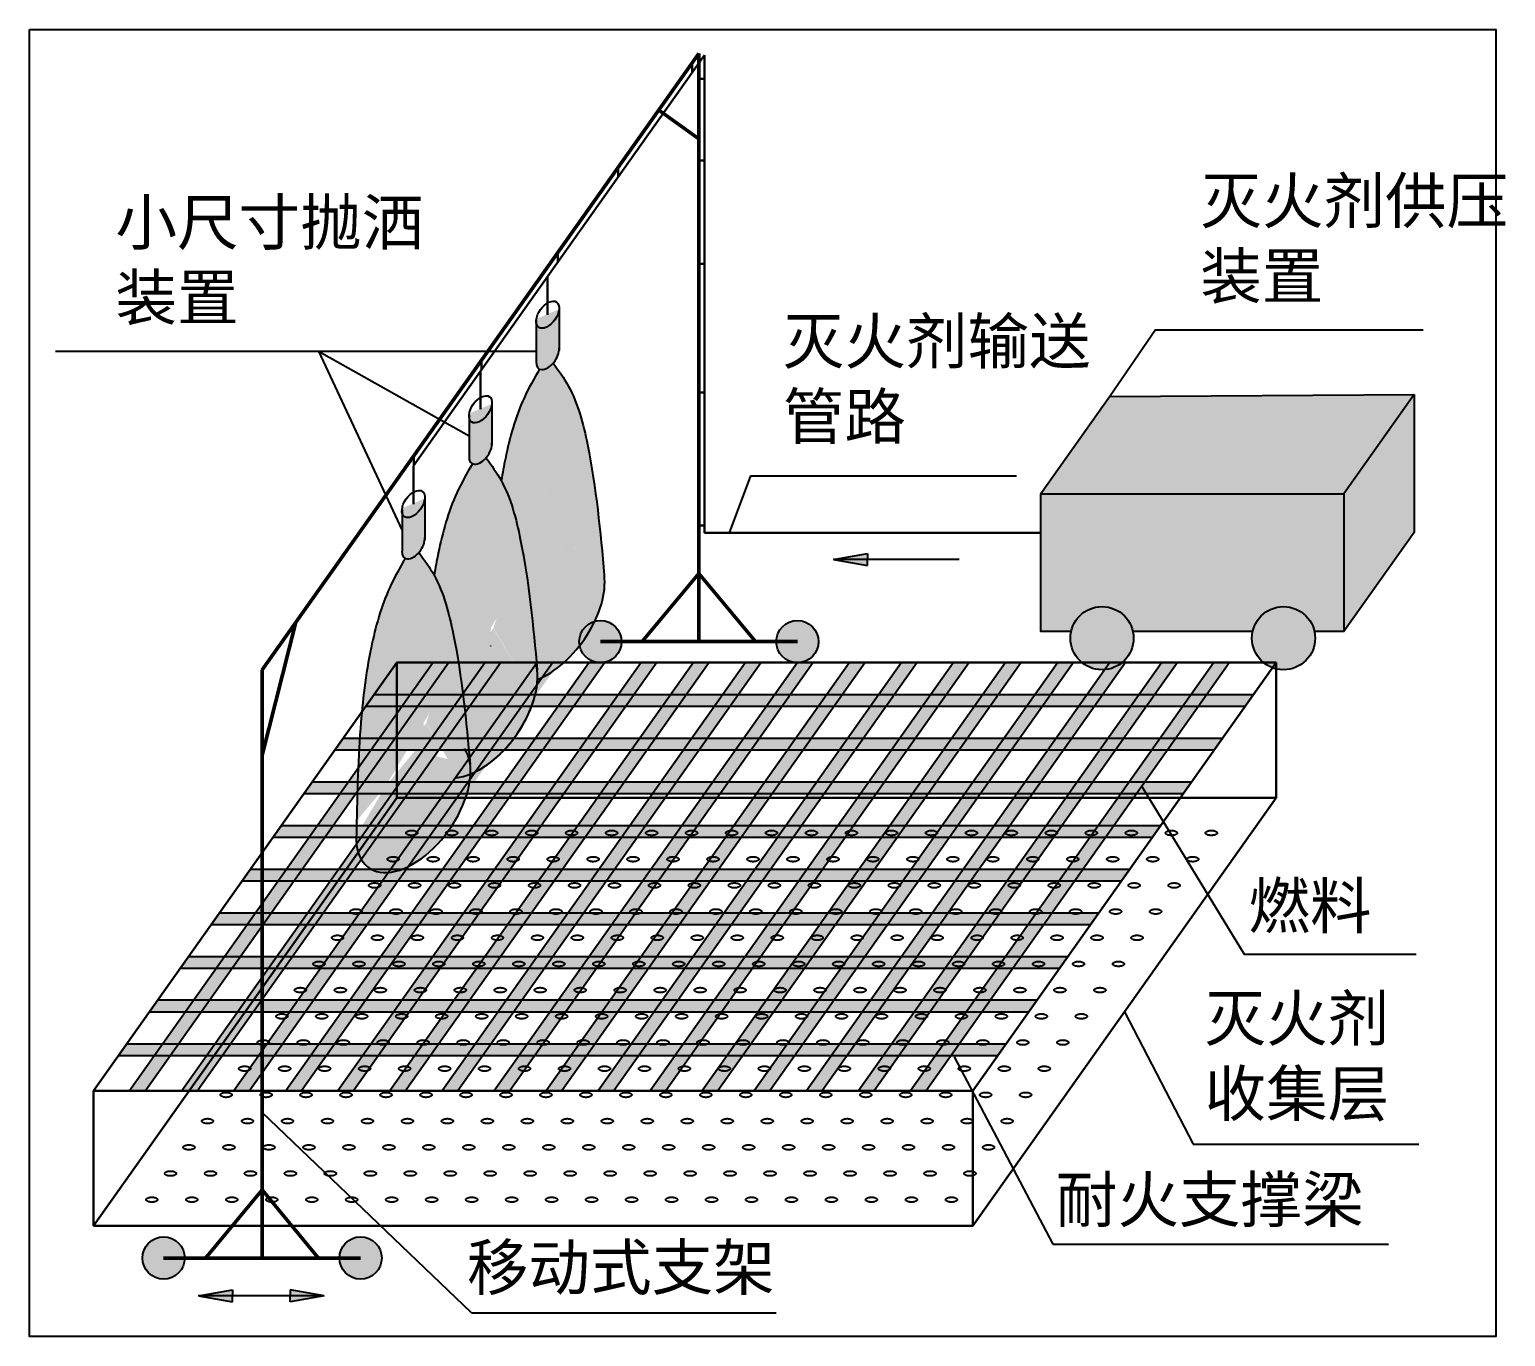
# Model space of a CAD drawing. Header units: millimetres. Extents: x -168 to 2937, y -666 to 1342.
# Drawn here: x 2602.8 to 2766.3, y -137.4 to 7.3 of the extents above; entities that cross this region are included whole.
import ezdxf

# ---------------------------------------------------------------- set-up
doc = ezdxf.new("R2010")
doc.units = ezdxf.units.MM
doc.linetypes.add('CENTER', pattern=[2, 1.25, -0.25, 0.25, -0.25])
doc.styles.add('说明', font='', dxfattribs={"height": 3})
doc.styles.get('说明').set_extended_font_data('SimSun')

msp = doc.modelspace()

# ---------------------------------------------------------------- hatches: boundary and pattern name
h = msp.add_hatch(color=256)
h.set_gradient(color1=(52, 60, 57), one_color=1, tint=1, name='CYLINDER')
edge = h.paths.add_edge_path()
edge.add_ellipse((2660.21, -28.85), major_axis=(-0.99, -1.4), ratio=0.566577, start_angle=316.8844, end_angle=495.8782)
edge.add_line((2661.47, -28.24), (2661.47, -23.66))
edge.add_ellipse((2660.21, -24.27), major_axis=(-0.99, -1.4), ratio=0.566577, start_angle=325.8443, end_angle=495.8782, ccw=False)
edge.add_line((2658.94, -25.44), (2658.94, -29.48))
h = msp.add_hatch(color=151)
edge = h.paths.add_edge_path()
edge.add_spline(control_points=[(2666.49, -53.13), (2666.11, -49), (2665.73, -44.87), (2665.01, -40.74)], knot_values=[12.961916, 12.961916, 12.961916, 12.961916, 25.454521, 25.454521, 25.454521, 25.454521], degree=3, periodic=0)
edge.add_line((2665.01, -40.74), (2659.54, -42.73))
edge.add_line((2659.54, -42.73), (2662.25, -50.18))
edge.add_ellipse((2660.21, -57.57), major_axis=(-4.94, -6.98), ratio=0.566577, start_angle=106.8408, end_angle=212.4839, ccw=False)
edge = h.paths.add_edge_path()
edge.add_spline(control_points=[(2656.85, -35.35), (2656.28, -36.92), (2655.66, -39.36), (2655.21, -41.83), (2655.07, -42.66)], knot_values=[7.334051, 7.334051, 7.334051, 7.334051, 12.326303, 14.841013, 14.841013, 14.841013, 14.841013], degree=3, periodic=0)
edge.add_spline(control_points=[(2655.07, -42.66), (2656.16, -44.64), (2657.05, -48.13), (2657.66, -51.63), (2657.85, -52.88)], knot_values=[4.044688, 4.044688, 4.044688, 4.044688, 10.865838, 14.629982, 14.629982, 14.629982, 14.629982], degree=3, periodic=0)
edge.add_ellipse((2660.21, -57.57), major_axis=(-4.94, -6.98), ratio=0.566577, start_angle=212.4839, end_angle=253.2332, ccw=False)
edge.add_line((2662.25, -50.18), (2656.85, -35.35))
edge = h.paths.add_edge_path()
edge.add_spline(control_points=[(2665.01, -40.74), (2664.89, -40.04), (2664.34, -37.09), (2663.37, -33.28), (2661.58, -30.68), (2661.06, -29.97)], knot_values=[1.402987, 1.402987, 1.402987, 1.402987, 3.499065, 10.335958, 12.961916, 12.961916, 12.961916, 12.961916], degree=3, periodic=0)
edge.add_spline(control_points=[(2661.06, -29.97), (2660.98, -29.86), (2660.9, -29.75), (2660.81, -29.64)], knot_values=[0.992781, 0.992781, 0.992781, 0.992781, 1.402987, 1.402987, 1.402987, 1.402987], degree=3, periodic=0)
edge.add_ellipse((2660.21, -28.85), major_axis=(-0.99, -1.4), ratio=0.566577, start_angle=366.9704, end_angle=439.9903, ccw=False)
edge.add_spline(control_points=[(2659.32, -30.3), (2658.7, -31.34), (2657.77, -32.98), (2657.07, -34.72), (2656.85, -35.35)], knot_values=[1.695955, 1.695955, 1.695955, 1.695955, 5.338265, 7.334051, 7.334051, 7.334051, 7.334051], degree=3, periodic=0)
edge.add_line((2656.85, -35.35), (2659.54, -42.73))
edge.add_line((2659.54, -42.73), (2665.01, -40.74))
h = msp.add_hatch(color=256)
h.set_gradient(color1=(52, 60, 57), one_color=1, tint=1, name='CYLINDER')
edge = h.paths.add_edge_path()
edge.add_ellipse((2652.77, -34.75), major_axis=(-0.99, -1.4), ratio=0.566577, start_angle=325.8443, end_angle=495.8782, ccw=False)
edge.add_line((2651.51, -35.92), (2651.51, -39.97))
edge.add_ellipse((2652.77, -39.33), major_axis=(-0.99, -1.4), ratio=0.566577, start_angle=316.8844, end_angle=495.8782)
edge.add_line((2654.03, -38.72), (2654.03, -34.14))
for color, points in [(30, [(2748.42, -44.12), (2756.21, -33.12), (2722.49, -33.33), (2714.84, -44.12)]), (42, [(2748.42, -59.37), (2756.21, -48.38), (2756.21, -33.12), (2748.42, -44.12)]), (40, [(2714.84, -44.12), (2714.84, -59.37), (2718.19, -59.37, -0.810543), (2725.05, -59.37), (2738.3, -59.37, -0.810543), (2745.16, -59.37), (2748.42, -59.37), (2748.42, -44.12)]), (160, [(2695.63, -50.71), (2691.89, -51.38), (2695.63, -51.38)]), (160, [(2691.89, -51.38), (2695.63, -51.38), (2695.63, -52.05)]), (1, [(2625.29, -132.27), (2621.55, -132.94), (2625.29, -132.94)]), (1, [(2631.7, -132.27), (2635.44, -132.94), (2631.7, -132.94)]), (1, [(2621.55, -132.94), (2625.29, -132.94), (2625.29, -133.61)]), (1, [(2635.44, -132.94), (2631.7, -132.94), (2631.7, -133.61)])]:
    msp.add_hatch(color=color).paths.add_polyline_path(points)
h = msp.add_hatch(color=151)
edge = h.paths.add_edge_path()
edge.add_spline(control_points=[(2653.88, -60.96), (2653.96, -57), (2654.08, -50.87), (2654.73, -44.79), (2655.07, -42.66)], knot_values=[14.841013, 14.841013, 14.841013, 14.841013, 26.734743, 33.199975, 33.199975, 33.199975, 33.199975], degree=3, periodic=0)
edge.add_spline(control_points=[(2655.07, -42.66), (2655.07, -42.65), (2654.58, -41.77), (2653.99, -40.94), (2653.38, -40.13)], knot_values=[0.992781, 0.992781, 0.992781, 0.992781, 1.008525, 4.044688, 4.044688, 4.044688, 4.044688], degree=3, periodic=0)
edge.add_ellipse((2652.77, -39.33), major_axis=(-0.99, -1.4), ratio=0.566577, start_angle=366.9704, end_angle=439.9903, ccw=False)
edge.add_spline(control_points=[(2651.89, -40.78), (2651.26, -41.83), (2649.52, -44.92), (2648.35, -49.19), (2647.78, -52.31), (2647.64, -53.14)], knot_values=[1.695955, 1.695955, 1.695955, 1.695955, 5.338265, 12.326303, 14.841013, 14.841013, 14.841013, 14.841013], degree=3, periodic=0)
edge.add_spline(control_points=[(2647.64, -53.14), (2648.73, -55.12), (2649.62, -58.62), (2650.23, -62.12), (2650.42, -63.36)], knot_values=[4.044688, 4.044688, 4.044688, 4.044688, 10.865838, 14.629982, 14.629982, 14.629982, 14.629982], degree=3, periodic=0)
edge.add_ellipse((2652.77, -68.05), major_axis=(-4.94, -6.98), ratio=0.566577, start_angle=221.2919, end_angle=253.2332, ccw=False)
edge = h.paths.add_edge_path()
edge.add_spline(control_points=[(2650.42, -63.36), (2650.23, -62.12), (2649.62, -58.62), (2648.73, -55.12), (2647.64, -53.14)], knot_values=[4.044688, 4.044688, 4.044688, 4.044688, 7.808832, 14.629982, 14.629982, 14.629982, 14.629982], degree=3, periodic=0)
edge.add_spline(control_points=[(2647.64, -53.14), (2647.3, -55.27), (2646.64, -61.36), (2646.53, -67.48), (2646.45, -71.45)], knot_values=[14.841013, 14.841013, 14.841013, 14.841013, 21.306245, 33.199975, 33.199975, 33.199975, 33.199975], degree=3, periodic=0)
edge.add_ellipse((2645.34, -78.54), major_axis=(-4.94, -6.98), ratio=0.566577, start_angle=138.716, end_angle=221.284)
edge.add_ellipse((2652.77, -68.05), major_axis=(-4.94, -6.98), ratio=0.566577, start_angle=253.2332, end_angle=318.716, ccw=False)
edge = h.paths.add_edge_path(flags=17)
edge.add_spline(control_points=[(2651.63, -74.1), (2651.3, -70.52), (2650.96, -66.94), (2650.42, -63.36)], knot_values=[14.629982, 14.629982, 14.629982, 14.629982, 25.454521, 25.454521, 25.454521, 25.454521], degree=3, periodic=0)
edge.add_ellipse((2652.77, -68.05), major_axis=(-4.94, -6.98), ratio=0.566577, start_angle=253.2332, end_angle=318.716)
edge.add_ellipse((2645.34, -78.54), major_axis=(-4.94, -6.98), ratio=0.566577, start_angle=138.716, end_angle=221.284, ccw=False)
h = msp.add_hatch(color=151)
edge = h.paths.add_edge_path(flags=17)
edge.add_spline(control_points=[(2659.06, -63.61), (2658.73, -60.03), (2658.4, -56.45), (2657.85, -52.88)], knot_values=[14.629982, 14.629982, 14.629982, 14.629982, 25.454521, 25.454521, 25.454521, 25.454521], degree=3, periodic=0)
edge.add_ellipse((2660.21, -57.57), major_axis=(-4.94, -6.98), ratio=0.566577, start_angle=253.2332, end_angle=318.716)
edge.add_ellipse((2652.77, -68.05), major_axis=(-4.94, -6.98), ratio=0.566577, start_angle=138.716, end_angle=221.284, ccw=False)
edge = h.paths.add_edge_path()
edge.add_spline(control_points=[(2657.85, -52.88), (2657.66, -51.63), (2657.05, -48.13), (2656.16, -44.64), (2655.07, -42.66)], knot_values=[4.044688, 4.044688, 4.044688, 4.044688, 7.808832, 14.629982, 14.629982, 14.629982, 14.629982], degree=3, periodic=0)
edge.add_spline(control_points=[(2655.07, -42.66), (2654.73, -44.79), (2654.08, -50.87), (2653.96, -57), (2653.88, -60.96)], knot_values=[14.841013, 14.841013, 14.841013, 14.841013, 21.306245, 33.199975, 33.199975, 33.199975, 33.199975], degree=3, periodic=0)
edge.add_ellipse((2652.77, -68.05), major_axis=(-4.94, -6.98), ratio=0.566577, start_angle=138.716, end_angle=221.284)
edge.add_ellipse((2660.21, -57.57), major_axis=(-4.94, -6.98), ratio=0.566577, start_angle=253.2332, end_angle=318.716, ccw=False)
h = msp.add_hatch(color=256)
h.set_gradient(color1=(52, 60, 57), one_color=1, tint=1, name='CYLINDER')
edge = h.paths.add_edge_path()
edge.add_ellipse((2645.34, -45.24), major_axis=(-0.99, -1.4), ratio=0.566577, start_angle=325.8443, end_angle=495.8782, ccw=False)
edge.add_line((2644.08, -46.41), (2644.08, -50.45))
edge.add_ellipse((2645.34, -49.82), major_axis=(-0.99, -1.4), ratio=0.566577, start_angle=316.8844, end_angle=495.8782)
edge.add_line((2646.6, -49.2), (2646.6, -44.63))
h = msp.add_hatch(color=151)
edge = h.paths.add_edge_path()
edge.add_ellipse((2645.34, -78.54), major_axis=(-4.94, -6.98), ratio=0.566577, start_angle=319.0513, end_angle=498.716)
edge.add_ellipse((2652.77, -68.05), major_axis=(-4.94, -6.98), ratio=0.566577, start_angle=319.0513, end_angle=401.284, ccw=False)
edge.add_ellipse((2645.34, -78.54), major_axis=(-4.94, -6.98), ratio=0.566577, start_angle=221.2919, end_angle=319.0513)
edge = h.paths.add_edge_path()
edge.add_spline(control_points=[(2646.45, -71.45), (2646.53, -67.48), (2646.64, -61.36), (2647.3, -55.27), (2647.64, -53.14)], knot_values=[14.841013, 14.841013, 14.841013, 14.841013, 26.734743, 33.199975, 33.199975, 33.199975, 33.199975], degree=3, periodic=0)
edge.add_spline(control_points=[(2647.64, -53.14), (2647.64, -53.14), (2647.15, -52.25), (2646.56, -51.42), (2645.95, -50.61)], knot_values=[0.992781, 0.992781, 0.992781, 0.992781, 1.008525, 4.044688, 4.044688, 4.044688, 4.044688], degree=3, periodic=0)
edge.add_ellipse((2645.34, -49.82), major_axis=(-0.99, -1.4), ratio=0.566577, start_angle=366.9704, end_angle=439.9903, ccw=False)
edge.add_spline(control_points=[(2644.46, -51.27), (2643.83, -52.31), (2642.09, -55.4), (2640.33, -61.78), (2639.23, -71.02), (2639.09, -77.99), (2639.02, -81.97)], knot_values=[1.695955, 1.695955, 1.695955, 1.695955, 5.338265, 12.326303, 21.306245, 33.238811, 33.238811, 33.238811, 33.238811], degree=3, periodic=0)
edge.add_ellipse((2645.34, -78.54), major_axis=(-4.94, -6.98), ratio=0.566577, start_angle=221.2919, end_angle=319.0513, ccw=False)
edge = h.paths.add_edge_path()
edge.add_ellipse((2645.34, -78.54), major_axis=(-4.94, -6.98), ratio=0.566577, start_angle=138.716, end_angle=221.284)
edge.add_ellipse((2652.77, -68.05), major_axis=(-4.94, -6.98), ratio=0.566577, start_angle=318.716, end_angle=319.0513)
edge.add_ellipse((2652.77, -68.05), major_axis=(-4.94, -6.98), ratio=0.566577, start_angle=319.0513, end_angle=401.284)
edge = h.paths.add_edge_path(flags=17)
edge.add_spline(control_points=[(2651.63, -74.1), (2651.3, -70.52), (2650.96, -66.94), (2650.42, -63.36)], knot_values=[14.629982, 14.629982, 14.629982, 14.629982, 25.454521, 25.454521, 25.454521, 25.454521], degree=3, periodic=0)
edge.add_ellipse((2652.77, -68.05), major_axis=(-4.94, -6.98), ratio=0.566577, start_angle=253.2332, end_angle=318.716)
edge.add_ellipse((2645.34, -78.54), major_axis=(-4.94, -6.98), ratio=0.566577, start_angle=138.716, end_angle=221.284, ccw=False)
edge = h.paths.add_edge_path()
edge.add_ellipse((2652.77, -68.05), major_axis=(-4.94, -6.98), ratio=0.566577, start_angle=41.284, end_angle=138.716)
edge.add_ellipse((2660.21, -57.57), major_axis=(-4.94, -6.98), ratio=0.566577, start_angle=319.0513, end_angle=401.284, ccw=False)
edge.add_ellipse((2652.77, -68.05), major_axis=(-4.94, -6.98), ratio=0.566577, start_angle=221.2919, end_angle=253.2332)
edge.add_spline(control_points=[(2650.42, -63.36), (2650.96, -66.94), (2651.3, -70.52), (2651.63, -74.1)], knot_values=[14.629982, 14.629982, 14.629982, 14.629982, 25.454521, 25.454521, 25.454521, 25.454521], degree=3, periodic=0)
edge.add_ellipse((2645.34, -78.54), major_axis=(-4.94, -6.98), ratio=0.566577, start_angle=138.716, end_angle=221.284, ccw=False)
h = msp.add_hatch(color=151)
edge = h.paths.add_edge_path()
edge.add_ellipse((2645.34, -78.54), major_axis=(-4.94, -6.98), ratio=0.566577, start_angle=319.0513, end_angle=498.716)
edge.add_ellipse((2652.77, -68.05), major_axis=(-4.94, -6.98), ratio=0.566577, start_angle=319.0513, end_angle=401.284, ccw=False)
edge.add_ellipse((2645.34, -78.54), major_axis=(-4.94, -6.98), ratio=0.566577, start_angle=221.2919, end_angle=319.0513)
edge = h.paths.add_edge_path()
edge.add_spline(control_points=[(2646.45, -71.45), (2646.53, -67.48), (2646.64, -61.36), (2647.3, -55.27), (2647.64, -53.14)], knot_values=[14.841013, 14.841013, 14.841013, 14.841013, 26.734743, 33.199975, 33.199975, 33.199975, 33.199975], degree=3, periodic=0)
edge.add_spline(control_points=[(2647.64, -53.14), (2647.64, -53.14), (2647.15, -52.25), (2646.56, -51.42), (2645.95, -50.61)], knot_values=[0.992781, 0.992781, 0.992781, 0.992781, 1.008525, 4.044688, 4.044688, 4.044688, 4.044688], degree=3, periodic=0)
edge.add_ellipse((2645.34, -49.82), major_axis=(-0.99, -1.4), ratio=0.566577, start_angle=366.9704, end_angle=439.9903, ccw=False)
edge.add_spline(control_points=[(2644.46, -51.27), (2643.83, -52.31), (2642.09, -55.4), (2640.33, -61.78), (2639.23, -71.02), (2639.09, -77.99), (2639.02, -81.97)], knot_values=[1.695955, 1.695955, 1.695955, 1.695955, 5.338265, 12.326303, 21.306245, 33.238811, 33.238811, 33.238811, 33.238811], degree=3, periodic=0)
edge.add_ellipse((2645.34, -78.54), major_axis=(-4.94, -6.98), ratio=0.566577, start_angle=221.2919, end_angle=319.0513, ccw=False)
edge = h.paths.add_edge_path()
edge.add_ellipse((2645.34, -78.54), major_axis=(-4.94, -6.98), ratio=0.566577, start_angle=138.716, end_angle=221.284)
edge.add_ellipse((2652.77, -68.05), major_axis=(-4.94, -6.98), ratio=0.566577, start_angle=318.716, end_angle=319.0513)
edge.add_ellipse((2652.77, -68.05), major_axis=(-4.94, -6.98), ratio=0.566577, start_angle=319.0513, end_angle=401.284)
edge = h.paths.add_edge_path(flags=17)
edge.add_spline(control_points=[(2651.63, -74.1), (2651.3, -70.52), (2650.96, -66.94), (2650.42, -63.36)], knot_values=[14.629982, 14.629982, 14.629982, 14.629982, 25.454521, 25.454521, 25.454521, 25.454521], degree=3, periodic=0)
edge.add_ellipse((2652.77, -68.05), major_axis=(-4.94, -6.98), ratio=0.566577, start_angle=253.2332, end_angle=318.716)
edge.add_ellipse((2645.34, -78.54), major_axis=(-4.94, -6.98), ratio=0.566577, start_angle=138.716, end_angle=221.284, ccw=False)
edge = h.paths.add_edge_path()
edge.add_ellipse((2652.77, -68.05), major_axis=(-4.94, -6.98), ratio=0.566577, start_angle=41.284, end_angle=138.716)
edge.add_ellipse((2660.21, -57.57), major_axis=(-4.94, -6.98), ratio=0.566577, start_angle=319.0513, end_angle=401.284, ccw=False)
edge.add_ellipse((2652.77, -68.05), major_axis=(-4.94, -6.98), ratio=0.566577, start_angle=221.2919, end_angle=253.2332)
edge.add_spline(control_points=[(2650.42, -63.36), (2650.96, -66.94), (2651.3, -70.52), (2651.63, -74.1)], knot_values=[14.629982, 14.629982, 14.629982, 14.629982, 25.454521, 25.454521, 25.454521, 25.454521], degree=3, periodic=0)
edge.add_ellipse((2645.34, -78.54), major_axis=(-4.94, -6.98), ratio=0.566577, start_angle=138.716, end_angle=221.284, ccw=False)
h = msp.add_hatch(color=151)
edge = h.paths.add_edge_path()
edge.add_ellipse((2652.77, -68.05), major_axis=(-4.94, -6.98), ratio=0.566577, start_angle=138.716, end_angle=221.284)
edge.add_ellipse((2660.21, -57.57), major_axis=(-4.94, -6.98), ratio=0.566577, start_angle=318.716, end_angle=319.0513)
edge.add_ellipse((2660.21, -57.57), major_axis=(-4.94, -6.98), ratio=0.566577, start_angle=319.0513, end_angle=401.284)
edge = h.paths.add_edge_path()
edge.add_ellipse((2660.21, -57.57), major_axis=(-4.94, -6.98), ratio=0.566577, start_angle=253.2332, end_angle=318.716)
edge.add_ellipse((2652.77, -68.05), major_axis=(-4.94, -6.98), ratio=0.566577, start_angle=138.716, end_angle=221.284, ccw=False)
edge.add_ellipse((2660.21, -57.57), major_axis=(-4.94, -6.98), ratio=0.566577, start_angle=41.284, end_angle=85.5839)
edge.add_arc((2666.06, -60.48), 2.34, 180, 190.4638, ccw=False)
edge.add_arc((2666.06, -60.48), 2.34, 105.9338, 180, ccw=False)
edge.add_ellipse((2660.21, -57.57), major_axis=(-4.94, -6.98), ratio=0.566577, start_angle=106.8408, end_angle=253.2332)
h = msp.add_hatch(color=256)
h.paths.add_polyline_path([(2725.12, -60.1, 1), (2718.11, -60.1, 1)])
h.paths.add_polyline_path([(2745.23, -60.1, 1), (2738.23, -60.1, 1)])
h = msp.add_hatch(color=7)
h.paths.add_polyline_path([(2690.22, -60.48, 1), (2685.54, -60.48, 1)])
h.paths.add_polyline_path([(2668.4, -60.48, 1), (2663.73, -60.48, 1)])
h.paths.add_polyline_path([(2641.82, -128.75, 1), (2637.15, -128.75, 1)])
h.paths.add_polyline_path([(2620, -128.75, 1), (2615.33, -128.75, 1)])
at = {"ltscale": 5}
for color, points in [(8, [(2649.26, -62.81), (2647.52, -62.81), (2613.91, -110.22), (2615.65, -110.22)]), (8, [(2655.03, -62.81), (2653.29, -62.81), (2619.68, -110.22), (2621.42, -110.22)]), (8, [(2660.79, -62.81), (2659.05, -62.81), (2625.44, -110.22), (2627.18, -110.22)]), (8, [(2666.56, -62.81), (2664.82, -62.81), (2631.21, -110.22), (2632.95, -110.22)]), (8, [(2672.32, -62.81), (2670.58, -62.81), (2636.98, -110.22), (2638.72, -110.22)]), (8, [(2678.09, -62.81), (2676.35, -62.81), (2642.74, -110.22), (2644.48, -110.22)]), (8, [(2683.85, -62.81), (2682.11, -62.81), (2648.51, -110.22), (2650.25, -110.22)]), (8, [(2689.62, -62.81), (2687.88, -62.81), (2654.27, -110.22), (2656.01, -110.22)]), (8, [(2695.39, -62.81), (2693.65, -62.81), (2660.04, -110.22), (2661.78, -110.22)]), (8, [(2701.15, -62.81), (2699.41, -62.81), (2665.8, -110.22), (2667.54, -110.22)]), (8, [(2706.92, -62.81), (2705.18, -62.81), (2671.57, -110.22), (2673.31, -110.22)]), (8, [(2712.68, -62.81), (2710.94, -62.81), (2677.34, -110.22), (2679.08, -110.22)]), (8, [(2718.45, -62.81), (2716.71, -62.81), (2683.1, -110.22), (2684.84, -110.22)]), (8, [(2724.21, -62.81), (2722.47, -62.81), (2688.87, -110.22), (2690.61, -110.22)]), (8, [(2729.98, -62.81), (2728.24, -62.81), (2694.63, -110.22), (2696.37, -110.22)]), (8, [(2735.75, -62.81), (2734.01, -62.81), (2700.4, -110.22), (2702.14, -110.22)]), (8, [(2738.41, -66.34), (2640.99, -66.34), (2640.07, -67.64), (2737.49, -67.64)]), (8, [(2734.99, -71.18), (2637.56, -71.18), (2636.64, -72.48), (2734.06, -72.48)]), (32, [(2731.56, -76.01), (2634.14, -76.01), (2633.22, -77.31), (2730.64, -77.31)]), (32, [(2728.13, -80.84), (2630.71, -80.84), (2629.79, -82.14), (2727.21, -82.14)]), (32, [(2724.71, -85.68), (2627.29, -85.68), (2626.37, -86.98), (2723.79, -86.98)]), (32, [(2721.28, -90.51), (2623.86, -90.51), (2622.94, -91.81), (2720.36, -91.81)]), (32, [(2717.86, -95.34), (2620.44, -95.34), (2619.51, -96.64), (2716.94, -96.64)]), (8, [(2714.43, -100.17), (2617.01, -100.17), (2616.09, -101.47), (2713.51, -101.47)]), (8, [(2711.01, -105.01), (2613.58, -105.01), (2612.66, -106.31), (2710.08, -106.31)])]:
    msp.add_hatch(color=color, dxfattribs=at).paths.add_polyline_path(points)

# ---------------------------------------------------------------- linework, layer by layer
at = {"color": 253, "lineweight": 50}
for p, q in [((2676.97, 4.66), (2628.58, -63.61)), ((2676.97, 4.66), (2676.97, -60.48)), ((2676.97, -4.79), (2672.51, -1.63)), ((2670.7, -60.48), (2676.97, -52.93)), ((2683.24, -60.48), (2676.97, -52.93)), ((2628.58, -73.06), (2632.33, -58.32)), ((2666.06, -60.48), (2687.88, -60.48)), ((2628.58, -63.61), (2628.58, -128.75)), ((2622.31, -128.75), (2628.58, -121.2)), ((2634.84, -128.75), (2628.58, -121.2)), ((2617.67, -128.75), (2639.49, -128.75))]:
    msp.add_line(p, q, dxfattribs=at)
at = {"color": 150, "lineweight": 30}
for p, q in [((2677.57, 4.47), (2652.77, -30.51)), ((2677.57, 4.47), (2677.57, -48.44)), ((2660.21, -24.27), (2660.21, -20.03)), ((2652.77, -30.51), (2645.34, -41)), ((2652.77, -34.75), (2652.77, -30.51)), ((2645.34, -45.24), (2645.34, -41)), ((2677.57, -48.44), (2714.84, -48.44))]:
    msp.add_line(p, q, dxfattribs=at)
at = {"lineweight": 30}
for p, q in [((2676.23, 2.57), (2676.23, 3.61)), ((2676.97, 1.86), (2677.57, 1.86)), ((2668.02, -9), (2668.02, -7.97)), ((2676.97, -7.18), (2677.57, -7.18)), ((2661.35, -18.42), (2661.35, -17.38)), ((2676.97, -18.65), (2677.57, -18.65)), ((2652.88, -30.36), (2652.88, -29.33)), ((2676.97, -32.9), (2677.57, -32.9)), ((2645.4, -40.91), (2645.4, -39.88)), ((2676.97, -47.61), (2677.57, -47.61)), ((2643.49, -62.81), (2609.89, -110.22)), ((2643.49, -62.81), (2740.92, -62.81)), ((2740.92, -62.81), (2707.31, -110.22)), ((2643.49, -77.78), (2609.89, -125.19)), ((2643.49, -77.78), (2740.92, -77.78)), ((2740.92, -77.78), (2707.31, -125.19)), ((2609.89, -110.22), (2707.31, -110.22)), ((2609.89, -110.22), (2691.35, -110.22)), ((2609.89, -125.19), (2707.31, -125.19)), ((2609.89, -125.19), (2691.35, -125.19))]:
    msp.add_line(p, q, dxfattribs=at)
for p, q in [((2661.47, -23.66), (2661.47, -28.24)), ((2658.94, -24.91), (2658.94, -29.48)), ((2727.55, -25.93), (2722.49, -33.33)), ((2727.55, -25.93), (2757.21, -25.93)), ((2605.68, -28.3), (2634.84, -28.3)), ((2634.84, -28.3), (2644.08, -48.16)), ((2634.84, -28.3), (2651.51, -37.68)), ((2634.84, -28.3), (2658.94, -28.3)), ((2654.03, -34.14), (2654.03, -38.72)), ((2722.49, -33.33), (2714.84, -44.12)), ((2722.49, -33.33), (2756.21, -33.12)), ((2756.21, -33.12), (2748.42, -44.12)), ((2756.21, -33.12), (2756.21, -48.38)), ((2651.51, -35.39), (2651.51, -39.97)), ((2682.68, -42.13), (2680.31, -48.44)), ((2682.68, -42.13), (2712.13, -42.13)), ((2646.6, -44.63), (2646.6, -49.2)), ((2644.08, -45.87), (2644.08, -50.45)), ((2756.21, -48.38), (2748.42, -59.37)), ((2647.52, -62.81), (2613.91, -110.22)), ((2649.26, -62.81), (2615.65, -110.22)), ((2653.29, -62.81), (2619.68, -110.22)), ((2655.03, -62.81), (2621.42, -110.22)), ((2659.05, -62.81), (2625.44, -110.22)), ((2660.79, -62.81), (2627.18, -110.22)), ((2664.82, -62.81), (2631.21, -110.22)), ((2666.56, -62.81), (2632.95, -110.22)), ((2670.58, -62.81), (2636.98, -110.22)), ((2672.32, -62.81), (2638.72, -110.22)), ((2676.35, -62.81), (2642.74, -110.22)), ((2678.09, -62.81), (2644.48, -110.22)), ((2682.11, -62.81), (2648.51, -110.22)), ((2683.85, -62.81), (2650.25, -110.22)), ((2687.88, -62.81), (2654.27, -110.22)), ((2689.62, -62.81), (2656.01, -110.22)), ((2693.65, -62.81), (2660.04, -110.22)), ((2695.39, -62.81), (2661.78, -110.22)), ((2699.41, -62.81), (2665.8, -110.22)), ((2701.15, -62.81), (2667.54, -110.22)), ((2705.18, -62.81), (2671.57, -110.22)), ((2706.92, -62.81), (2673.31, -110.22)), ((2710.94, -62.81), (2677.34, -110.22)), ((2712.68, -62.81), (2679.08, -110.22)), ((2716.71, -62.81), (2683.1, -110.22)), ((2718.45, -62.81), (2684.84, -110.22)), ((2722.47, -62.81), (2688.87, -110.22)), ((2724.21, -62.81), (2690.61, -110.22)), ((2728.24, -62.81), (2694.63, -110.22)), ((2729.98, -62.81), (2696.37, -110.22)), ((2734.01, -62.81), (2700.4, -110.22)), ((2735.75, -62.81), (2702.14, -110.22)), ((2640.99, -66.34), (2738.41, -66.34)), ((2640.07, -67.64), (2737.49, -67.64)), ((2637.56, -71.18), (2734.99, -71.18)), ((2636.64, -72.48), (2734.06, -72.48)), ((2634.14, -76.01), (2731.56, -76.01)), ((2633.22, -77.31), (2730.64, -77.31)), ((2643.49, -77.78), (2724.95, -77.78)), ((2630.71, -80.84), (2728.13, -80.84)), ((2629.79, -82.14), (2727.21, -82.14)), ((2627.29, -85.68), (2724.71, -85.68)), ((2626.37, -86.98), (2723.79, -86.98)), ((2623.86, -90.51), (2721.28, -90.51)), ((2622.94, -91.81), (2720.36, -91.81)), ((2620.44, -95.34), (2717.86, -95.34)), ((2619.51, -96.64), (2716.94, -96.64)), ((2617.01, -100.17), (2714.43, -100.17)), ((2616.09, -101.47), (2713.51, -101.47)), ((2613.58, -105.01), (2711.01, -105.01)), ((2612.66, -106.31), (2710.08, -106.31)), ((2651.78, -134.84), (2628.58, -112.63)), ((2651.78, -134.84), (2685.52, -134.84))]:
    msp.add_line(p, q)
at = {"color": 160}
for p, q in [((2691.89, -51.38), (2695.63, -50.71)), ((2705.78, -51.38), (2691.89, -51.38)), ((2691.89, -51.38), (2695.63, -52.05)), ((2695.63, -50.71), (2695.63, -51.38)), ((2695.63, -52.05), (2695.63, -51.38))]:
    msp.add_line(p, q, dxfattribs=at)
at = {"lineweight": 30, "ltscale": 5}
for p, q in [((2643.49, -62.81), (2643.49, -77.78)), ((2740.92, -62.81), (2740.92, -77.78)), ((2609.89, -110.22), (2609.89, -125.19)), ((2707.31, -110.22), (2707.31, -125.19))]:
    msp.add_line(p, q, dxfattribs=at)
at = {"ltscale": 5}
for p, q in [((2726.04, -76.51), (2737.38, -95.1)), ((2737.38, -95.1), (2756.43, -95.1)), ((2724.11, -101.48), (2731.73, -116.15)), ((2705.23, -106.45), (2716.16, -127.22)), ((2731.73, -116.15), (2756.71, -116.15)), ((2716.16, -127.22), (2753.35, -127.22))]:
    msp.add_line(p, q, dxfattribs=at)
at = {"color": 1}
for p, q in [((2621.55, -132.94), (2625.29, -132.27)), ((2625.29, -132.27), (2625.29, -132.94)), ((2635.44, -132.94), (2631.7, -132.27)), ((2631.7, -132.27), (2631.7, -132.94)), ((2635.44, -132.94), (2621.55, -132.94)), ((2621.55, -132.94), (2625.29, -133.61)), ((2625.29, -133.61), (2625.29, -132.94)), ((2635.44, -132.94), (2631.7, -133.61)), ((2631.7, -133.61), (2631.7, -132.94))]:
    msp.add_line(p, q, dxfattribs=at)
at = {"ltscale": 5}
msp.add_lwpolyline([(2602.82, 7.32), (2765.23, 7.32), (2765.23, -137.44), (2602.82, -137.44)], close=True, dxfattribs=at)
for points in [[(2718.19, -59.37), (2714.84, -59.37), (2714.84, -44.12), (2748.42, -44.12), (2748.42, -59.37), (2745.16, -59.37)], [(2738.3, -59.37), (2725.05, -59.37)]]:
    msp.add_lwpolyline(points)
for centre, radius in [((2721.62, -60.1), 3.5), ((2741.73, -60.1), 3.5), ((2666.06, -60.48), 2.34), ((2687.88, -60.48), 2.34), ((2617.67, -128.75), 2.34), ((2639.49, -128.75), 2.34)]:
    msp.add_circle(centre, radius)
for centre in [(2660.21, -24.27), (2652.77, -34.75), (2645.34, -45.24)]:
    msp.add_ellipse(centre, major_axis=(-0.99, -1.4), ratio=0.566577)
for centre, major_axis, start_param, end_param in [((2660.21, -28.85), (-0.99, -1.4), 5.530677, 8.84621), ((2652.77, -39.33), (-0.99, -1.4), 5.530677, 8.84621), ((2645.34, -49.82), (-0.99, -1.4), 5.530677, 8.84621), ((2660.21, -57.57), (-4.94, -6.98), 7.003727, 8.86816), ((2652.77, -68.05), (-4.94, -6.98), 10.14532, 10.145457), ((2652.77, -68.05), (-4.94, -6.98), 6.729032, 9.007563), ((2652.77, -68.05), (-4.94, -6.98), 7.003727, 8.86816), ((2645.34, -78.54), (-4.94, -6.98), 5.568496, 9.213395)]:
    msp.add_ellipse(centre, major_axis=major_axis, ratio=0.566577, start_param=start_param, end_param=end_param)
at = {"linetype": 'CENTER', "ltscale": 5}
for centre in [(2645.16, -81.67), (2649.59, -81.67), (2654.02, -81.67), (2658.45, -81.67), (2662.87, -81.67), (2667.3, -81.67), (2671.73, -81.67), (2676.16, -81.67), (2680.59, -81.67), (2685.01, -81.67), (2689.44, -81.67), (2693.87, -81.67), (2698.3, -81.67), (2702.73, -81.67), (2707.16, -81.67), (2711.58, -81.67), (2716.01, -81.67), (2720.44, -81.67), (2724.87, -81.67), (2729.3, -81.67), (2733.73, -81.67), (2643.1, -84.58), (2647.53, -84.58), (2651.96, -84.58), (2656.39, -84.58), (2660.82, -84.58), (2665.25, -84.58), (2669.67, -84.58), (2674.1, -84.58), (2678.53, -84.58), (2682.96, -84.58), (2687.39, -84.58), (2691.82, -84.58), (2696.24, -84.58), (2700.67, -84.58), (2705.1, -84.58), (2709.53, -84.58), (2713.96, -84.58), (2718.38, -84.58), (2722.81, -84.58), (2727.24, -84.58), (2731.67, -84.58), (2641.05, -87.48), (2645.48, -87.48), (2649.9, -87.48), (2654.33, -87.48), (2658.76, -87.48), (2663.19, -87.48), (2667.62, -87.48), (2672.05, -87.48), (2676.47, -87.48), (2680.9, -87.48), (2685.33, -87.48), (2689.76, -87.48), (2694.19, -87.48), (2698.62, -87.48), (2703.04, -87.48), (2707.47, -87.48), (2711.9, -87.48), (2716.33, -87.48), (2720.76, -87.48), (2725.18, -87.48), (2729.61, -87.48), (2638.99, -90.38), (2643.42, -90.38), (2647.85, -90.38), (2652.28, -90.38), (2656.7, -90.38), (2661.13, -90.38), (2665.56, -90.38), (2669.99, -90.38), (2674.42, -90.38), (2678.85, -90.38), (2683.27, -90.38), (2687.7, -90.38), (2692.13, -90.38), (2696.56, -90.38), (2700.99, -90.38), (2705.42, -90.38), (2709.84, -90.38), (2714.27, -90.38), (2718.7, -90.38), (2723.13, -90.38), (2727.56, -90.38), (2636.94, -93.28), (2641.36, -93.28), (2645.79, -93.28), (2650.22, -93.28), (2654.65, -93.28), (2659.08, -93.28), (2663.5, -93.28), (2667.93, -93.28), (2672.36, -93.28), (2676.79, -93.28), (2681.22, -93.28), (2685.65, -93.28), (2690.07, -93.28), (2694.5, -93.28), (2698.93, -93.28), (2703.36, -93.28), (2707.79, -93.28), (2712.22, -93.28), (2716.64, -93.28), (2721.07, -93.28), (2725.5, -93.28), (2634.88, -96.18), (2639.31, -96.18), (2643.74, -96.18), (2648.16, -96.18), (2652.59, -96.18), (2657.02, -96.18), (2661.45, -96.18), (2665.88, -96.18), (2670.31, -96.18), (2674.73, -96.18), (2679.16, -96.18), (2683.59, -96.18), (2688.02, -96.18), (2692.45, -96.18), (2696.87, -96.18), (2701.3, -96.18), (2705.73, -96.18), (2710.16, -96.18), (2714.59, -96.18), (2719.02, -96.18), (2723.44, -96.18), (2632.82, -99.08), (2637.25, -99.08), (2641.68, -99.08), (2646.11, -99.08), (2650.54, -99.08), (2654.96, -99.08), (2659.39, -99.08), (2663.82, -99.08), (2668.25, -99.08), (2672.68, -99.08), (2677.11, -99.08), (2681.53, -99.08), (2685.96, -99.08), (2690.39, -99.08), (2694.82, -99.08), (2699.25, -99.08), (2703.67, -99.08), (2708.1, -99.08), (2712.53, -99.08), (2716.96, -99.08), (2721.39, -99.08), (2630.77, -101.98), (2635.19, -101.98), (2639.62, -101.98), (2644.05, -101.98), (2648.48, -101.98), (2652.91, -101.98), (2657.34, -101.98), (2661.76, -101.98), (2666.19, -101.98), (2670.62, -101.98), (2675.05, -101.98), (2679.48, -101.98), (2683.91, -101.98), (2688.33, -101.98), (2692.76, -101.98), (2697.19, -101.98), (2701.62, -101.98), (2706.05, -101.98), (2710.47, -101.98), (2714.9, -101.98), (2719.33, -101.98), (2628.71, -104.88), (2633.14, -104.88), (2637.57, -104.88), (2641.99, -104.88), (2646.42, -104.88), (2650.85, -104.88), (2655.28, -104.88), (2659.71, -104.88), (2664.14, -104.88), (2668.56, -104.88), (2672.99, -104.88), (2677.42, -104.88), (2681.85, -104.88), (2686.28, -104.88), (2690.71, -104.88), (2695.13, -104.88), (2699.56, -104.88), (2703.99, -104.88), (2708.42, -104.88), (2712.85, -104.88), (2717.28, -104.88), (2626.65, -107.78), (2631.08, -107.78), (2635.51, -107.78), (2639.94, -107.78), (2644.37, -107.78), (2648.8, -107.78), (2653.22, -107.78), (2657.65, -107.78), (2662.08, -107.78), (2666.51, -107.78), (2670.94, -107.78), (2675.36, -107.78), (2679.79, -107.78), (2684.22, -107.78), (2688.65, -107.78), (2693.08, -107.78), (2697.51, -107.78), (2701.93, -107.78), (2706.36, -107.78), (2710.79, -107.78), (2715.22, -107.78), (2624.6, -110.68), (2629.03, -110.68), (2633.45, -110.68), (2637.88, -110.68), (2642.31, -110.68), (2646.74, -110.68), (2651.17, -110.68), (2655.6, -110.68), (2660.02, -110.68), (2664.45, -110.68), (2668.88, -110.68), (2673.31, -110.68), (2677.74, -110.68), (2682.16, -110.68), (2686.59, -110.68), (2691.02, -110.68), (2695.45, -110.68), (2699.88, -110.68), (2704.31, -110.68), (2708.73, -110.68), (2713.16, -110.68), (2622.54, -113.59), (2626.97, -113.59), (2631.4, -113.59), (2635.83, -113.59), (2640.25, -113.59), (2644.68, -113.59), (2649.11, -113.59), (2653.54, -113.59), (2657.97, -113.59), (2662.4, -113.59), (2666.82, -113.59), (2671.25, -113.59), (2675.68, -113.59), (2680.11, -113.59), (2684.54, -113.59), (2688.96, -113.59), (2693.39, -113.59), (2697.82, -113.59), (2702.25, -113.59), (2706.68, -113.59), (2711.11, -113.59), (2620.48, -116.49), (2624.91, -116.49), (2629.34, -116.49), (2633.77, -116.49), (2638.2, -116.49), (2642.63, -116.49), (2647.05, -116.49), (2651.48, -116.49), (2655.91, -116.49), (2660.34, -116.49), (2664.77, -116.49), (2669.2, -116.49), (2673.62, -116.49), (2678.05, -116.49), (2682.48, -116.49), (2686.91, -116.49), (2691.34, -116.49), (2695.77, -116.49), (2700.19, -116.49), (2704.62, -116.49), (2709.05, -116.49), (2618.43, -119.39), (2622.86, -119.39), (2627.28, -119.39), (2631.71, -119.39), (2636.14, -119.39), (2640.57, -119.39), (2645, -119.39), (2649.43, -119.39), (2653.85, -119.39), (2658.28, -119.39), (2662.71, -119.39), (2667.14, -119.39), (2671.57, -119.39), (2676, -119.39), (2680.42, -119.39), (2684.85, -119.39), (2689.28, -119.39), (2693.71, -119.39), (2698.14, -119.39), (2702.57, -119.39), (2706.99, -119.39), (2616.37, -122.29), (2620.8, -122.29), (2625.23, -122.29), (2629.66, -122.29), (2634.09, -122.29), (2638.51, -122.29), (2642.94, -122.29), (2647.37, -122.29), (2651.8, -122.29), (2656.23, -122.29), (2660.65, -122.29), (2665.08, -122.29), (2669.51, -122.29), (2673.94, -122.29), (2678.37, -122.29), (2682.8, -122.29), (2687.22, -122.29), (2691.65, -122.29), (2696.08, -122.29), (2700.51, -122.29), (2704.94, -122.29)]:
    msp.add_ellipse(centre, major_axis=(-0.642, 0), ratio=0.431263, dxfattribs=at)
for points, knots in [([(2659.32, -30.3), (2658.7, -31.34), (2656.96, -34.43), (2655.78, -38.71), (2655.21, -41.83), (2655.07, -42.66)], [1.695955, 1.695955, 1.695955, 1.695955, 5.338265, 12.326303, 14.841013, 14.841013, 14.841013, 14.841013]), ([(2660.81, -29.64), (2661.43, -30.45), (2663.34, -33.14), (2665.39, -41.22), (2666.04, -48.3), (2666.49, -53.13)], [0.992781, 0.992781, 0.992781, 0.992781, 4.028944, 10.865838, 25.454521, 25.454521, 25.454521, 25.454521]), ([(2651.89, -40.78), (2651.26, -41.83), (2649.52, -44.92), (2648.35, -49.19), (2647.78, -52.31), (2647.64, -53.14)], [1.695955, 1.695955, 1.695955, 1.695955, 5.338265, 12.326303, 14.841013, 14.841013, 14.841013, 14.841013]), ([(2653.38, -40.13), (2653.99, -40.94), (2655.9, -43.62), (2657.95, -51.7), (2658.61, -58.79), (2659.06, -63.61)], [0.992781, 0.992781, 0.992781, 0.992781, 4.028944, 10.865838, 25.454521, 25.454521, 25.454521, 25.454521]), ([(2653.38, -40.13), (2653.99, -40.94), (2655.9, -43.62), (2657.95, -51.7), (2658.61, -58.79), (2659.06, -63.61)], [0.992781, 0.992781, 0.992781, 0.992781, 4.028944, 10.865838, 25.454521, 25.454521, 25.454521, 25.454521]), ([(2645.95, -50.61), (2646.56, -51.42), (2648.47, -54.11), (2650.52, -62.19), (2651.18, -69.27), (2651.63, -74.1)], [0.992781, 0.992781, 0.992781, 0.992781, 4.028944, 10.865838, 25.454521, 25.454521, 25.454521, 25.454521]), ([(2645.95, -50.61), (2646.56, -51.42), (2648.47, -54.11), (2650.52, -62.19), (2651.18, -69.27), (2651.63, -74.1)], [0.992781, 0.992781, 0.992781, 0.992781, 4.028944, 10.865838, 25.454521, 25.454521, 25.454521, 25.454521]), ([(2644.46, -51.27), (2643.83, -52.31), (2642.09, -55.4), (2640.33, -61.78), (2639.23, -71.02), (2639.09, -77.99), (2639.02, -81.97)], [1.695955, 1.695955, 1.695955, 1.695955, 5.338265, 12.326303, 21.306245, 33.238811, 33.238811, 33.238811, 33.238811]), ([(2644.46, -51.27), (2643.83, -52.31), (2642.09, -55.4), (2640.33, -61.78), (2639.23, -71.02), (2639.09, -77.99), (2639.02, -81.97)], [1.695955, 1.695955, 1.695955, 1.695955, 5.338265, 12.326303, 21.306245, 33.238811, 33.238811, 33.238811, 33.238811])]:
    msp.add_open_spline(points, degree=3, knots=knots)
msp.add_open_spline([(2653.88, -60.96), (2653.88, -60.98), (2653.88, -60.99), (2653.88, -61)], degree=3)

# ---------------------------------------------------------------- texts
at = {"char_height": 5, "attachment_point": 1, "style": '说明'}
for s, width, insert in [('灭火剂供压装置', 34.0553, (2732.51, -9.15)), ('小尺寸抛洒装置', 34.0553, (2612.34, -11.53)), ('\\pt45;灭火剂输送管路', 34.0553, (2686.26, -24.7)), ('燃料', 34.0553, (2737.84, -87.24)), ('灭火剂收集层', 21.4511, (2732.97, -99.7)), ('耐火支撑梁', 41.0693, (2716.5, -119.78)), ('移动式支架', 47.5136, (2651.27, -127.28))]:
    msp.add_mtext_dynamic_manual_height_columns(s, width=width, gutter_width=15, heights=[0], dxfattribs=dict(at, insert=insert))

doc.saveas('drawing.dxf')
